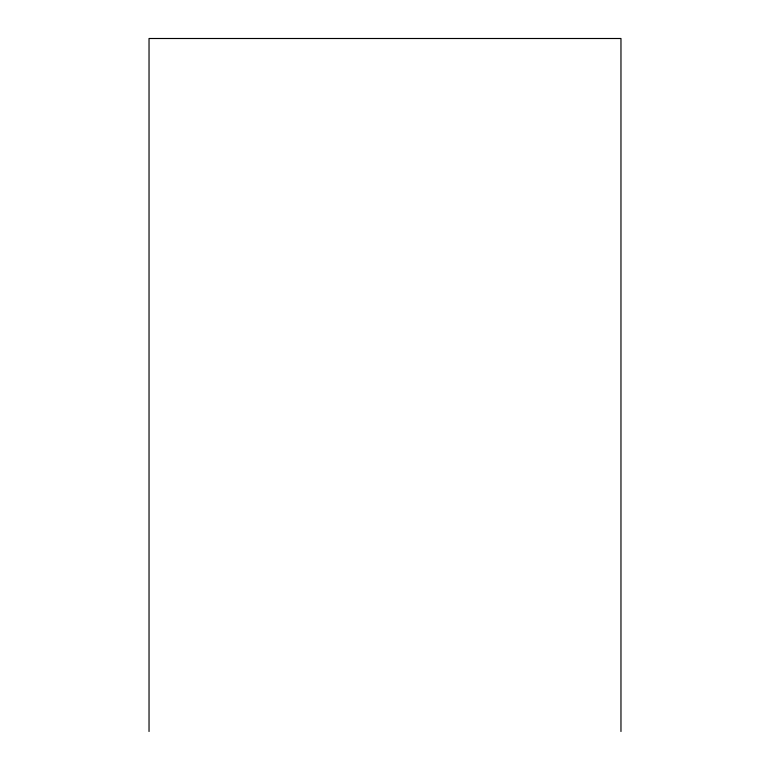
<?xml version="1.0" encoding="UTF-8"?>
<svg xmlns="http://www.w3.org/2000/svg" width="770" height="770" viewBox="0 0 770 770"><rect width="100%" height="100%" fill="white"/><g stroke="black" fill="none" stroke-linecap="round" stroke-linejoin="round"><path stroke-width="1.16" d="M620.966 731.5L620.966 38.5L149.034 38.5L149.034 731.5"/></g></svg>
